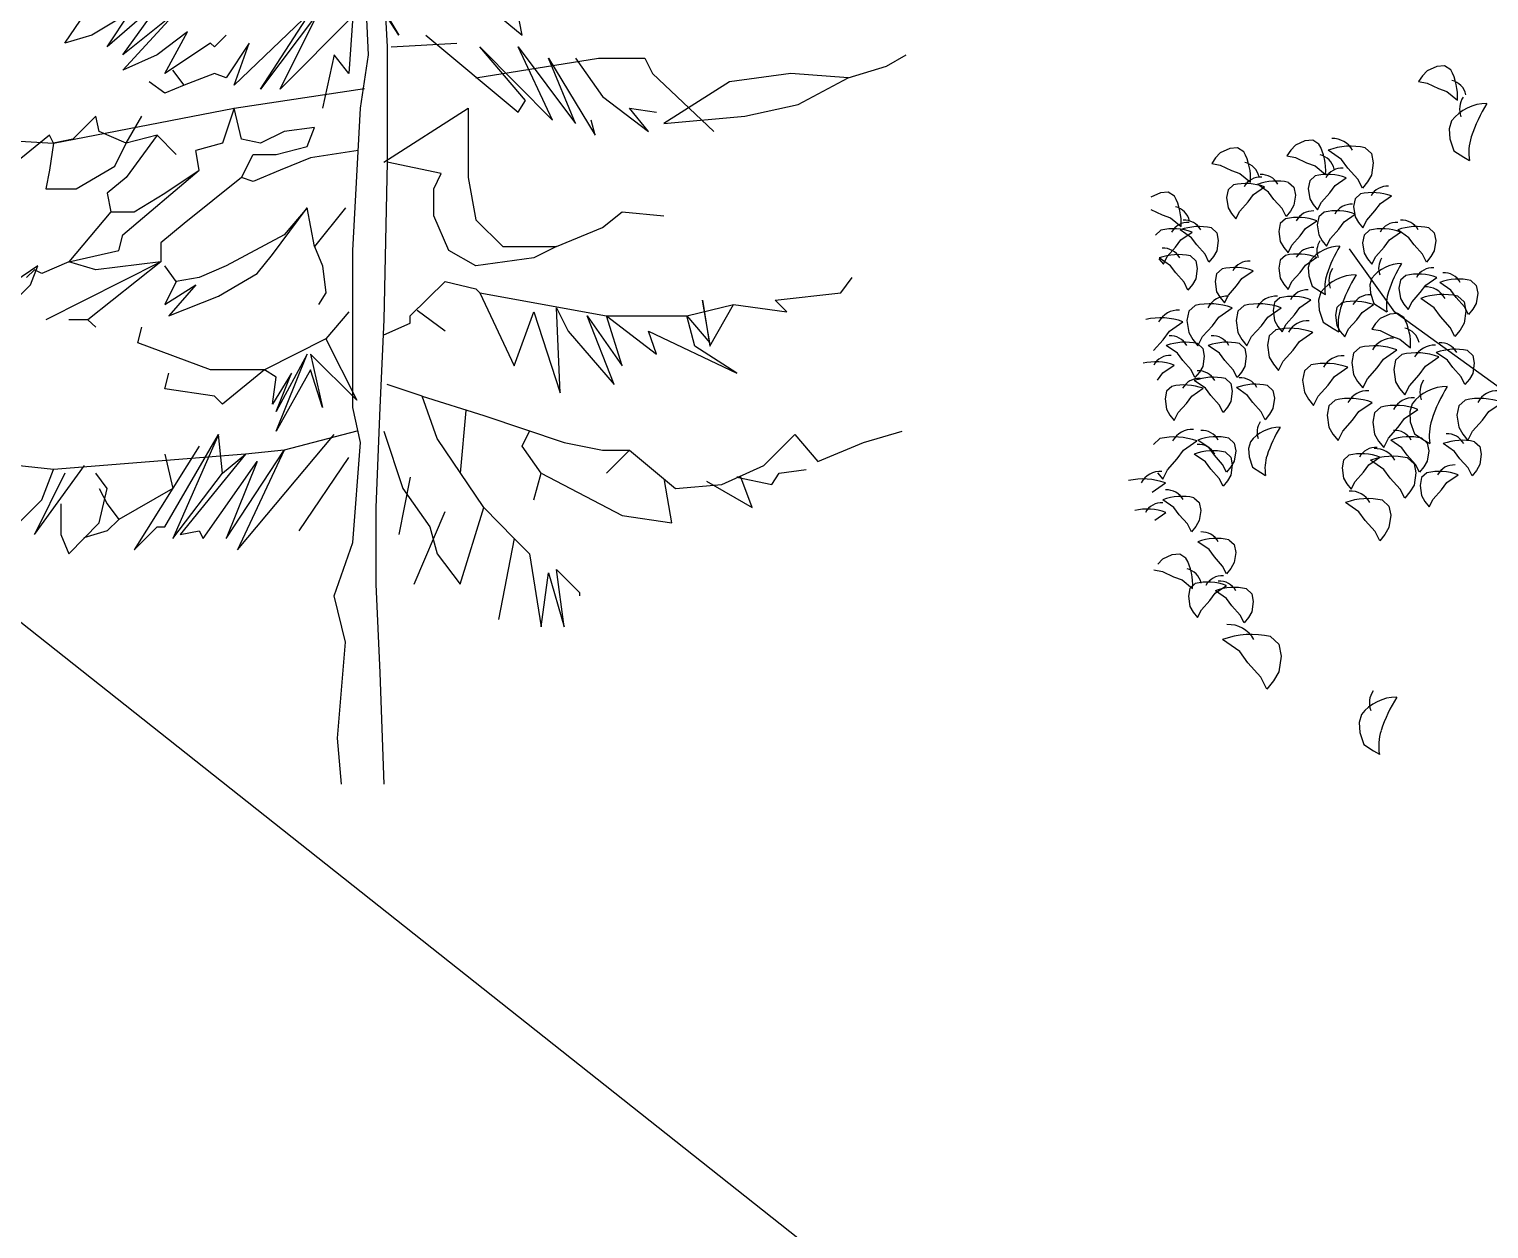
# Model space of a CAD drawing. Header units: metres. Extents: x 368 to 3789, y -155 to 1148.
# Drawn here: x 2196.92 to 2213.16, y 519.65 to 533.01 of the extents above; entities that cross this region are included whole.
import ezdxf

# ---------------------------------------------------------------- set-up
doc = ezdxf.new("R2010")
doc.units = ezdxf.units.M

# ---------------------------------------------------------------- blocks, each defined once
blk = doc.blocks.new('A$C09CF175E')
at = {"color": 74}
for p, q in [((772.9, 4423.9), (760.8, 4411.3)), ((797.3, 4434.8), (772.9, 4423.9)), ((817.7, 4436.7), (797.3, 4434.8)), ((833.6, 4426.8), (817.7, 4436.7)), ((760.8, 4411.3), (750.6, 4396.6)), ((750.6, 4396.6), (772.8, 4392.4)), ((772.8, 4392.4), (801.6, 4378.4)), ((801.6, 4378.4), (823.6, 4370.3)), ((823.6, 4370.3), (850.9, 4348)), ((835.9, 4294.8), (829.9, 4273.8)), ((829.9, 4273.8), (831.4, 4248.4)), ((432.1, 4231.7), (420, 4219.1)), ((456.5, 4242.6), (432.1, 4231.7)), ((476.9, 4244.5), (456.5, 4242.6)), ((492.8, 4234.6), (476.9, 4244.5)), ((831.4, 4248.4), (841.9, 4217.1)), ((225.6, 4199.1), (215.4, 4184.4)), ((237.7, 4211.8), (225.6, 4199.1)), ((262.1, 4222.7), (237.7, 4211.8)), ((282.5, 4224.6), (262.1, 4222.7)), ((298.4, 4214.7), (282.5, 4224.6)), ((420, 4219.1), (409.8, 4204.4)), ((409.8, 4204.4), (431.9, 4200.2)), ((431.9, 4200.2), (460.8, 4186.2)), ((551.2, 4194.8), (516.8, 4218.7)), ((567.6, 4172.4), (551.2, 4194.8)), ((612.5, 4224.7), (628.9, 4209.8)), ((628.9, 4209.8), (633.4, 4185.9)), ((841.9, 4217.1), (867.3, 4200.6)), ((867.3, 4200.6), (882.3, 4191.7)), ((215.4, 4184.4), (237.6, 4180.3)), ((237.6, 4180.3), (266.4, 4166.3)), ((266.4, 4166.3), (288.4, 4158.2)), ((288.4, 4158.2), (315.7, 4135.9)), ((460.8, 4186.2), (482.8, 4178.1)), ((482.7, 4152.4), (468.9, 4139.8)), ((482.8, 4178.1), (510.1, 4155.8)), ((593, 4144), (567.6, 4172.4)), ((628.9, 4154.5), (618.4, 4136.6)), ((633.4, 4185.9), (628.9, 4154.5)), ((257.8, 4116.4), (254.1, 4096.3)), ((271.7, 4129), (257.8, 4116.4)), ((323.3, 4103.8), (352.3, 4123.9)), ((362.6, 4110.3), (333.7, 4130.4)), ((414.2, 4135.4), (428.1, 4122.8)), ((428.1, 4122.8), (431.9, 4102.7)), ((468.9, 4139.8), (465.1, 4119.7)), ((465.1, 4119.7), (468.9, 4093.3)), ((520.5, 4108.4), (534.3, 4127.2)), ((534.3, 4127.2), (563.3, 4147.4)), ((605, 4120.1), (593, 4144)), ((618.4, 4136.6), (605, 4120.1)), ((82.7, 4108.1), (58.3, 4097.2)), ((103.1, 4110), (82.7, 4108.1)), ((119, 4100.2), (103.1, 4110)), ((254.1, 4096.3), (257.8, 4069.8)), ((288.1, 4061), (309.5, 4084.9)), ((309.5, 4084.9), (323.3, 4103.8)), ((376.5, 4091.4), (362.6, 4110.3)), ((397.9, 4067.5), (376.5, 4091.4)), ((428.1, 4076.3), (419.3, 4061.2)), ((431.9, 4102.7), (428.1, 4076.3)), ((468.9, 4093.3), (477.7, 4078.2)), ((477.7, 4078.2), (489, 4064.3)), ((489, 4064.3), (499.1, 4084.5)), ((499.1, 4084.5), (520.5, 4108.4)), ((586.1, 4093), (582.3, 4072.8)), ((599.9, 4105.5), (586.1, 4093)), ((637.7, 4061.5), (651.6, 4080.4)), ((651.6, 4080.4), (680.5, 4100.5)), ((58.2, 4065.7), (87, 4051.7)), ((87, 4051.7), (109, 4043.6)), ((109, 4043.6), (136.3, 4021.3)), ((257.8, 4069.8), (266.7, 4054.7)), ((266.7, 4054.7), (278, 4040.9)), ((278, 4040.9), (288.1, 4061)), ((406.6, 4041.2), (392.7, 4028.7)), ((407.9, 4047.4), (397.9, 4067.5)), ((419.3, 4061.2), (407.9, 4047.4)), ((492.3, 4046.1), (488.5, 4026)), ((506.2, 4058.7), (492.3, 4046.1)), ((557.8, 4033.5), (586.7, 4053.6)), ((582.3, 4072.8), (586.1, 4046.4)), ((586.1, 4046.4), (594.9, 4031.3)), ((616.3, 4037.6), (637.7, 4061.5)), ((84.1, 4011.8), (70.3, 3999.2)), ((163.1, 3992.4), (134.2, 4012.6)), ((135.7, 3986.6), (164.7, 4006.8)), ((214.7, 4017.6), (228.6, 4005)), ((228.6, 4005), (232.4, 3984.9)), ((392.7, 4028.7), (389, 4008.5)), ((389, 4008.5), (392.7, 3982.1)), ((444.4, 3997.2), (458.2, 4016.1)), ((458.2, 4016.1), (487.2, 4036.2)), ((488.5, 4026), (492.3, 3999.5)), ((522.5, 3990.7), (543.9, 4014.6)), ((543.9, 4014.6), (557.8, 4033.5)), ((594.9, 4031.3), (606.2, 4017.5)), ((606.2, 4017.5), (616.3, 4037.6)), ((623.4, 4011.8), (609.5, 3999.2)), ((675, 3986.6), (704, 4006.8)), ((725.4, 3992.4), (696.4, 4012.6)), ((777, 4017.6), (790.8, 4005)), ((790.8, 4005), (794.6, 3984.9)), ((100.5, 3943.9), (121.9, 3967.8)), ((121.9, 3967.8), (135.7, 3986.6)), ((177, 3973.6), (163.1, 3992.4)), ((198.4, 3949.7), (177, 3973.6)), ((232.4, 3984.9), (228.6, 3958.5)), ((392.7, 3982.1), (401.6, 3967)), ((401.6, 3967), (412.9, 3953.2)), ((412.9, 3953.2), (423, 3973.3)), ((423, 3973.3), (444.4, 3997.2)), ((492.3, 3999.5), (501.1, 3984.4)), ((501.1, 3984.4), (512.5, 3970.6)), ((512.5, 3970.6), (522.5, 3990.7)), ((609.5, 3999.2), (605.8, 3979.1)), ((605.8, 3979.1), (609.5, 3952.7)), ((639.8, 3943.9), (661.2, 3967.8)), ((661.2, 3967.8), (675, 3986.6)), ((739.2, 3973.6), (725.4, 3992.4)), ((760.6, 3949.7), (739.2, 3973.6)), ((794.6, 3984.9), (790.8, 3958.5)), ((79.1, 3937.6), (90.4, 3923.7)), ((108.7, 3919.9), (79.8, 3940.1)), ((90.4, 3923.7), (100.5, 3943.9)), ((160.3, 3945.1), (174.2, 3932.5)), ((174.2, 3932.5), (178, 3912.4)), ((208.4, 3929.5), (198.4, 3949.7)), ((219.8, 3943.4), (208.4, 3929.5)), ((228.6, 3958.5), (219.8, 3943.4)), ((392.7, 3934), (389, 3913.9)), ((406.6, 3946.6), (392.7, 3934)), ((458.2, 3921.4), (487.2, 3941.6)), ((470.2, 3932.6), (465.2, 3915)), ((609.5, 3952.7), (618.4, 3937.6)), ((618.4, 3937.6), (629.7, 3923.7)), ((629.7, 3923.7), (639.8, 3943.9)), ((770.7, 3929.5), (760.6, 3949.7)), ((782, 3943.4), (770.7, 3929.5)), ((790.8, 3958.5), (782, 3943.4)), ((122.6, 3901.1), (108.7, 3919.9)), ((144, 3877.2), (122.6, 3901.1)), ((178, 3912.4), (174.2, 3886)), ((228.3, 3899.2), (224.5, 3879)), ((242.1, 3911.7), (228.3, 3899.2)), ((293.7, 3886.6), (322.7, 3906.7)), ((389, 3913.9), (392.7, 3887.5)), ((423, 3878.7), (444.4, 3902.6)), ((444.4, 3902.6), (458.2, 3921.4)), ((465.2, 3915), (466.5, 3893.6)), ((466.5, 3893.6), (475.3, 3867.2)), ((629.7, 3887.8), (624.7, 3870.2)), ((717.2, 3894.7), (703.3, 3882.1)), ((768.8, 3869.5), (797.7, 3889.6)), ((154, 3857), (144, 3877.2)), ((165.4, 3870.9), (154, 3857)), ((174.2, 3886), (165.4, 3870.9)), ((224.5, 3879), (228.3, 3852.6)), ((228.3, 3852.6), (237.1, 3837.5)), ((258.5, 3843.8), (279.9, 3867.7)), ((279.9, 3867.7), (293.7, 3886.6)), ((392.7, 3887.5), (401.6, 3872.4)), ((401.6, 3872.4), (412.9, 3858.5)), ((412.9, 3858.5), (423, 3878.7)), ((475.3, 3867.2), (496.7, 3853.4)), ((498, 3851.6), (492, 3830.7)), ((496.7, 3853.4), (509.3, 3845.8)), ((624.7, 3870.2), (625.9, 3848.8)), ((703.3, 3882.1), (699.6, 3861.9)), ((699.6, 3861.9), (703.3, 3835.5)), ((733.5, 3826.7), (754.9, 3850.6)), ((754.9, 3850.6), (768.8, 3869.5)), ((834.2, 3856.5), (805.2, 3876.6)), ((848, 3837.6), (834.2, 3856.5)), ((885.8, 3881.7), (899.6, 3869.1)), ((899.6, 3869.1), (903.4, 3849)), ((172.3, 3817.1), (155.9, 3802.2)), ((237.1, 3837.5), (248.4, 3823.7)), ((248.4, 3823.7), (258.5, 3843.8)), ((299.3, 3817.1), (282.8, 3802.2)), ((377.8, 3824.5), (374, 3804.3)), ((391.6, 3837), (377.8, 3824.5)), ((443.3, 3811.9), (472.2, 3832)), ((492, 3830.7), (493.5, 3805.3)), ((553, 3824.4), (539.2, 3811.8)), ((604.7, 3799.2), (633.6, 3819.3)), ((625.9, 3848.8), (634.7, 3822.4)), ((634.7, 3822.4), (656.1, 3808.5)), ((703.3, 3835.5), (712.1, 3820.4)), ((712.1, 3820.4), (723.5, 3806.6)), ((723.5, 3806.6), (733.5, 3826.7)), ((790.4, 3811.3), (756, 3835.2)), ((869.4, 3813.7), (848, 3837.6)), ((851.7, 3841.2), (868.1, 3826.3)), ((868.1, 3826.3), (872.6, 3802.4)), ((879.5, 3793.6), (869.4, 3813.7)), ((899.6, 3822.5), (890.8, 3807.4)), ((903.4, 3849), (899.6, 3822.5)), ((106.6, 3751), (141, 3774.9)), ((155.9, 3802.2), (151.4, 3778.3)), ((151.4, 3778.3), (155.9, 3746.9)), ((217.2, 3764.8), (233.6, 3787.2)), ((233.6, 3787.2), (268, 3811.2)), ((282.8, 3802.2), (278.3, 3778.3)), ((278.3, 3778.3), (282.8, 3746.9)), ((344.1, 3764.8), (360.6, 3787.2)), ((360.6, 3787.2), (394.9, 3811.2)), ((374, 3804.3), (377.8, 3777.9)), ((377.8, 3777.9), (386.6, 3762.8)), ((408, 3769.1), (429.4, 3793)), ((429.4, 3793), (443.3, 3811.9)), ((493.5, 3805.3), (504, 3773.9)), ((539.2, 3811.8), (535.4, 3791.7)), ((535.4, 3791.7), (539.2, 3765.2)), ((569.4, 3756.4), (590.8, 3780.3)), ((590.8, 3780.3), (604.7, 3799.2)), ((651.4, 3783.4), (639.3, 3770.8)), ((675.8, 3794.3), (651.4, 3783.4)), ((656.1, 3808.5), (668.7, 3801)), ((696.1, 3796.2), (675.8, 3794.3)), ((712.1, 3786.4), (696.1, 3796.2)), ((806.8, 3788.9), (790.4, 3811.3)), ((832.3, 3760.5), (806.8, 3788.9)), ((872.6, 3802.4), (868.1, 3771)), ((890.8, 3807.4), (879.5, 3793.6)), ((90.2, 3728.6), (106.6, 3751)), ((155.9, 3746.9), (166.3, 3729)), ((191.7, 3736.4), (217.2, 3764.8)), ((282.8, 3746.9), (293.3, 3729)), ((318.7, 3736.4), (344.1, 3764.8)), ((364.4, 3738.8), (359.9, 3714.8)), ((380.9, 3753.7), (364.4, 3738.8)), ((386.6, 3762.8), (397.9, 3749)), ((397.9, 3749), (408, 3769.1)), ((442.2, 3723.8), (476.6, 3747.7)), ((504, 3773.9), (529.4, 3757.5)), ((529.4, 3757.5), (544.3, 3748.5)), ((539.2, 3765.2), (548, 3750.1)), ((548, 3750.1), (559.3, 3736.3)), ((559.3, 3736.3), (569.4, 3756.4)), ((639.3, 3770.8), (629.1, 3756.1)), ((629.1, 3756.1), (651.2, 3752)), ((651.2, 3752), (680.1, 3738)), ((680.1, 3738), (702, 3729.8)), ((844.2, 3736.6), (832.3, 3760.5)), ((857.7, 3753.1), (844.2, 3736.6)), ((868.1, 3771), (857.7, 3753.1)), ((64.8, 3700.2), (90.2, 3728.6)), ((126.9, 3693.4), (97.9, 3713.5)), ((166.3, 3729), (179.8, 3712.5)), ((178.5, 3718.6), (192.3, 3706)), ((179.8, 3712.5), (191.7, 3736.4)), ((192.3, 3706), (196.1, 3685.8)), ((235.7, 3693.4), (206.7, 3713.5)), ((287.3, 3718.6), (301.1, 3706)), ((293.3, 3729), (306.7, 3712.5)), ((301.1, 3706), (304.9, 3685.8)), ((306.7, 3712.5), (318.7, 3736.4)), ((359.9, 3714.8), (364.4, 3683.5)), ((400.3, 3673), (425.7, 3701.4)), ((425.7, 3701.4), (442.2, 3723.8)), ((598.5, 3708.4), (582.1, 3693.4)), ((659.8, 3678.5), (694.2, 3702.4)), ((702, 3729.8), (729.4, 3707.5)), ((876.7, 3700.4), (890.6, 3687.9)), ((89.4, 3642.5), (118.4, 3662.7)), ((140.7, 3674.5), (126.9, 3693.4)), ((162.1, 3650.6), (140.7, 3674.5)), ((196.1, 3685.8), (192.3, 3659.4)), ((249.5, 3674.5), (235.7, 3693.4)), ((270.9, 3650.6), (249.5, 3674.5)), ((304.9, 3685.8), (301.1, 3659.4)), ((364.4, 3683.5), (374.9, 3665.5)), ((374.9, 3665.5), (388.3, 3649.1)), ((388.3, 3649.1), (400.3, 3673)), ((471.6, 3663.1), (455.1, 3648.1)), ((582.1, 3693.4), (577.6, 3669.5)), ((577.6, 3669.5), (582.1, 3638.2)), ((643.4, 3656.1), (659.8, 3678.5)), ((690.9, 3675.3), (686.4, 3651.4)), ((707.3, 3690.3), (690.9, 3675.3)), ((768.6, 3660.4), (803, 3684.3)), ((825.1, 3675.3), (796.2, 3695.4)), ((839, 3656.4), (825.1, 3675.3)), ((890.6, 3687.9), (894.3, 3667.7)), ((894.3, 3667.7), (890.6, 3641.3)), ((75.6, 3623.7), (89.4, 3642.5)), ((172.2, 3630.5), (162.1, 3650.6)), ((183.5, 3644.3), (172.2, 3630.5)), ((192.3, 3659.4), (183.5, 3644.3)), ((251, 3627.9), (264.9, 3615.4)), ((281, 3630.5), (270.9, 3650.6)), ((292.3, 3644.3), (281, 3630.5)), ((301.1, 3659.4), (292.3, 3644.3)), ((455.1, 3648.1), (450.6, 3624.2)), ((450.6, 3624.2), (455.1, 3592.8)), ((516.4, 3610.8), (532.9, 3633.2)), ((532.9, 3633.2), (567.2, 3657.1)), ((582.1, 3638.2), (592.5, 3620.2)), ((606, 3603.8), (617.9, 3627.7)), ((617.9, 3627.7), (643.4, 3656.1)), ((686.4, 3651.4), (690.9, 3620)), ((726.8, 3609.6), (752.2, 3638)), ((752.2, 3638), (768.6, 3660.4)), ((860.4, 3632.5), (839, 3656.4)), ((870.4, 3612.4), (860.4, 3632.5)), ((881.8, 3626.2), (870.4, 3612.4)), ((890.6, 3641.3), (881.8, 3626.2)), ((98.7, 3595.4), (94.9, 3575.2)), ((112.5, 3607.9), (98.7, 3595.4)), ((164.2, 3582.8), (193.1, 3602.9)), ((199.4, 3602.8), (170.4, 3622.9)), ((213.2, 3583.9), (199.4, 3602.8)), ((264.9, 3615.4), (268.6, 3595.2)), ((268.6, 3595.2), (264.9, 3568.8)), ((308.2, 3584.6), (279.3, 3604.8)), ((359.8, 3609.8), (373.7, 3597.2)), ((373.7, 3597.2), (377.5, 3577.1)), ((455.1, 3592.8), (465.6, 3574.9)), ((491, 3582.4), (516.4, 3610.8)), ((592.5, 3620.2), (606, 3603.8)), ((690.9, 3620), (701.3, 3602.1)), ((701.3, 3602.1), (714.8, 3585.7)), ((714.8, 3585.7), (726.8, 3609.6)), ((94.9, 3575.2), (98.7, 3548.8)), ((98.7, 3548.8), (107.5, 3533.7)), ((128.9, 3540), (150.3, 3563.9)), ((150.3, 3563.9), (164.2, 3582.8)), ((234.6, 3560), (213.2, 3583.9)), ((244.7, 3539.9), (234.6, 3560)), ((256, 3553.7), (244.7, 3539.9)), ((264.9, 3568.8), (256, 3553.7)), ((322.1, 3565.8), (308.2, 3584.6)), ((343.5, 3541.9), (322.1, 3565.8)), ((373.7, 3550.7), (364.9, 3535.6)), ((377.5, 3577.1), (373.7, 3550.7)), ((465.6, 3574.9), (479, 3558.5)), ((479, 3558.5), (491, 3582.4)), ((518.6, 3557.5), (514.1, 3533.6)), ((535, 3572.5), (518.6, 3557.5)), ((596.3, 3542.6), (630.7, 3566.5)), ((652.9, 3554.3), (636.5, 3539.4)), ((714.2, 3524.4), (748.6, 3548.4)), ((733.5, 3562.8), (727.5, 3541.9)), ((854.1, 3557.5), (849.6, 3533.6)), ((870.6, 3572.5), (854.1, 3557.5)), ((931.9, 3542.6), (966.2, 3566.5)), ((107.5, 3533.7), (118.8, 3519.9)), ((118.8, 3519.9), (128.9, 3540)), ((353.5, 3521.7), (343.5, 3541.9)), ((364.9, 3535.6), (353.5, 3521.7)), ((514.1, 3533.6), (518.6, 3502.2)), ((554.5, 3491.8), (579.9, 3520.2)), ((579.9, 3520.2), (596.3, 3542.6)), ((636.5, 3539.4), (632, 3515.5)), ((632, 3515.5), (636.5, 3484.1)), ((697.8, 3502), (714.2, 3524.4)), ((727.5, 3541.9), (729, 3516.5)), ((729, 3516.5), (739.5, 3485.1)), ((849.6, 3533.6), (854.1, 3502.2)), ((890, 3491.8), (915.4, 3520.2)), ((915.4, 3520.2), (931.9, 3542.6)), ((81.6, 3472.8), (65.2, 3457.8)), ((260.1, 3473.9), (273.9, 3461.3)), ((518.6, 3502.2), (529, 3484.3)), ((529, 3484.3), (542.5, 3467.9)), ((542.5, 3467.9), (554.5, 3491.8)), ((636.5, 3484.1), (646.9, 3466.2)), ((660.4, 3449.7), (672.4, 3473.6)), ((672.4, 3473.6), (697.8, 3502)), ((739.5, 3485.1), (764.9, 3468.7)), ((758.8, 3473.9), (772.7, 3461.3)), ((854.1, 3502.2), (864.6, 3484.3)), ((864.6, 3484.3), (878, 3467.9)), ((878, 3467.9), (890, 3491.8)), ((126.5, 3420.5), (142.9, 3442.9)), ((142.9, 3442.9), (177.3, 3466.8)), ((208.5, 3448.7), (179.5, 3468.8)), ((222.3, 3429.8), (208.5, 3448.7)), ((251, 3437.6), (264.9, 3425)), ((273.9, 3461.3), (277.7, 3441.2)), ((277.7, 3441.2), (273.9, 3414.7)), ((315.7, 3464.4), (310.7, 3446.8)), ((310.7, 3446.8), (312, 3425.4)), ((646.9, 3466.2), (660.4, 3449.7)), ((707.2, 3448.7), (678.3, 3468.8)), ((721.1, 3429.8), (707.2, 3448.7)), ((764.9, 3468.7), (779.8, 3459.7)), ((772.7, 3461.3), (776.5, 3441.2)), ((776.5, 3441.2), (772.7, 3414.7)), ((843.2, 3439.7), (814.3, 3459.8)), ((857.1, 3420.8), (843.2, 3439.7)), ((894.9, 3464.8), (908.7, 3452.2)), ((908.7, 3452.2), (912.5, 3432.1)), ((101.1, 3392.1), (126.5, 3420.5)), ((199.4, 3412.5), (170.4, 3432.6)), ((213.2, 3393.6), (199.4, 3412.5)), ((243.7, 3405.9), (222.3, 3429.8)), ((253.8, 3385.8), (243.7, 3405.9)), ((265.1, 3399.7), (253.8, 3385.8)), ((264.9, 3425), (268.6, 3404.9)), ((268.6, 3404.9), (264.9, 3378.5)), ((273.9, 3414.7), (265.1, 3399.7)), ((312, 3425.4), (320.8, 3399)), ((320.8, 3399), (342.2, 3385.2)), ((556.1, 3417.4), (552.4, 3397.2)), ((552.4, 3397.2), (556.1, 3370.8)), ((570, 3429.9), (556.1, 3417.4)), ((607.8, 3385.9), (621.6, 3404.8)), ((621.6, 3404.8), (650.6, 3424.9)), ((660.8, 3393), (626.4, 3416.9)), ((742.5, 3405.9), (721.1, 3429.8)), ((722.1, 3422.8), (738.6, 3407.9)), ((738.6, 3407.9), (743, 3384)), ((752.5, 3385.8), (742.5, 3405.9)), ((763.9, 3399.7), (752.5, 3385.8)), ((772.7, 3414.7), (763.9, 3399.7)), ((878.5, 3396.9), (857.1, 3420.8)), ((888.6, 3376.8), (878.5, 3396.9)), ((908.7, 3405.7), (899.9, 3390.6)), ((912.5, 3432.1), (908.7, 3405.7)), ((75.6, 3384.6), (89.1, 3368.2)), ((89.1, 3368.2), (101.1, 3392.1)), ((234.6, 3369.7), (213.2, 3393.6)), ((244.7, 3349.6), (234.6, 3369.7)), ((256, 3363.4), (244.7, 3349.6)), ((264.9, 3378.5), (256, 3363.4)), ((342.2, 3385.2), (354.8, 3377.6)), ((556.1, 3370.8), (564.9, 3355.7)), ((576.3, 3341.9), (586.3, 3362)), ((586.3, 3362), (607.8, 3385.9)), ((677.3, 3370.6), (660.8, 3393)), ((702.7, 3342.2), (677.3, 3370.6)), ((743, 3384), (738.6, 3352.6)), ((758, 3371.8), (754.3, 3351.7)), ((771.9, 3384.4), (758, 3371.8)), ((809.7, 3340.3), (823.5, 3359.2)), ((823.5, 3359.2), (852.5, 3379.3)), ((899.9, 3390.6), (888.6, 3376.8)), ((61.3, 3334.1), (95.7, 3358)), ((564.9, 3355.7), (576.3, 3341.9)), ((714.6, 3318.3), (702.7, 3342.2)), ((728.1, 3334.7), (714.6, 3318.3)), ((738.6, 3352.6), (728.1, 3334.7)), ((754.3, 3351.7), (758, 3325.2)), ((758, 3325.2), (766.9, 3310.2)), ((788.3, 3316.4), (809.7, 3340.3)), ((117.8, 3294.7), (88.8, 3314.8)), ((131.6, 3275.8), (117.8, 3294.7)), ((169.4, 3319.8), (183.2, 3307.2)), ((183.2, 3307.2), (187, 3287.1)), ((187, 3287.1), (183.2, 3260.7)), ((596, 3283.4), (561.6, 3307.3)), ((657.3, 3313.3), (673.8, 3298.3)), ((673.8, 3298.3), (678.3, 3274.4)), ((766.9, 3310.2), (778.2, 3296.3)), ((778.2, 3296.3), (788.3, 3316.4)), ((68, 3261.6), (96.9, 3281.7)), ((153, 3251.9), (131.6, 3275.8)), ((163.1, 3231.8), (153, 3251.9)), ((183.2, 3260.7), (174.4, 3245.6)), ((612.5, 3261), (596, 3283.4)), ((637.9, 3232.6), (612.5, 3261)), ((678.3, 3274.4), (673.8, 3243.1)), ((174.4, 3245.6), (163.1, 3231.8)), ((260.1, 3211.1), (273.9, 3198.5)), ((649.8, 3208.7), (637.9, 3232.6)), ((663.3, 3225.1), (649.8, 3208.7)), ((673.8, 3243.1), (663.3, 3225.1)), ((112.6, 3171.8), (88.2, 3160.9)), ((133, 3173.7), (112.6, 3171.8)), ((148.9, 3163.8), (133, 3173.7)), ((208.5, 3185.9), (179.5, 3206)), ((222.3, 3167), (208.5, 3185.9)), ((273.9, 3198.5), (277.7, 3178.4)), ((277.7, 3178.4), (273.9, 3151.9)), ((65.9, 3133.6), (88.1, 3129.4)), ((88.2, 3160.9), (76.1, 3148.3)), ((243.7, 3143.1), (222.3, 3167)), ((253.8, 3123), (243.7, 3143.1)), ((265.1, 3136.8), (253.8, 3123)), ((273.9, 3151.9), (265.1, 3136.8)), ((88.1, 3129.4), (116.9, 3115.4)), ((116.9, 3115.4), (138.9, 3107.3)), ((138.9, 3107.3), (166.2, 3085)), ((172.7, 3098), (158.8, 3085.4)), ((158.8, 3085.4), (155.1, 3065.3)), ((155.1, 3065.3), (158.8, 3038.9)), ((210.5, 3054), (224.3, 3072.8)), ((224.3, 3072.8), (253.3, 3093)), ((253.8, 3059), (224.9, 3079.2)), ((267.7, 3040.2), (253.8, 3059)), ((305.4, 3084.2), (319.3, 3071.6)), ((319.3, 3071.6), (323, 3051.5)), ((158.8, 3038.9), (167.7, 3023.8)), ((167.7, 3023.8), (179, 3009.9)), ((179, 3009.9), (189.1, 3030.1)), ((189.1, 3030.1), (210.5, 3054)), ((289.1, 3016.3), (267.7, 3040.2)), ((319.3, 3025.1), (310.5, 3010)), ((323, 3051.5), (319.3, 3025.1)), ((299.1, 2996.1), (289.1, 3016.3)), ((310.5, 3010), (299.1, 2996.1)), ((287.8, 2921.8), (243.1, 2952.8)), ((367.5, 2960.6), (388.9, 2941.2)), ((309.2, 2892.6), (287.8, 2921.8)), ((388.9, 2941.2), (394.7, 2910.1)), ((394.7, 2910.1), (388.9, 2869.3)), ((342.3, 2855.7), (309.2, 2892.6)), ((388.9, 2869.3), (375.3, 2846)), ((357.8, 2824.6), (342.3, 2855.7)), ((375.3, 2846), (357.8, 2824.6)), ((602.7, 2759.3), (596.8, 2738.4)), ((596.8, 2738.4), (598.2, 2713)), ((598.2, 2713), (608.7, 2681.6)), ((608.7, 2681.6), (634.1, 2665.1)), ((634.1, 2665.1), (649.1, 2656.2))]:
    blk.add_line(p, q, dxfattribs=at)
at = {"color": 45}
for p, q in [((688.9, 3799.7), (571.7, 3963.8)), ((1111, 3495.1), (688.9, 3799.7))]:
    blk.add_line(p, q, dxfattribs=at)
at = {"color": 74}
for centre, radius, start, end in [((709.2, 4358.2), 142, 355.8728, 28.8905), ((825.7, 4351.6), 48.5, 12.6587, 77.3289), ((912.5, 4324.8), 56.2, 146.2055, 200.3658), ((927.1, 4224.4), 115.2, 90, 142.3456), ((1274.2, 4125.2), 407.9, 148.2926, 161.7522), ((368.4, 4166), 142, 355.8728, 28.8905), ((574.7, 4060.3), 168.7, 77.0651, 110.0828), ((529.1, 4191.2), 57.6, 28.6267, 93.2969), ((1006.8, 4213.3), 126.4, 161.7522, 189.8723), ((174, 4146.1), 142, 355.8728, 28.8905), ((484.9, 4159.3), 48.5, 12.6587, 77.3289), ((290.5, 4139.4), 48.5, 12.6587, 77.3289), ((344, 4107.2), 48.5, 28.6267, 93.2969), ((514.5, 4014), 142, 69.9172, 102.9349), ((552.9, 4124.1), 48.5, 86.7031, 151.3733), ((303.5, 3990.5), 142, 69.9172, 102.9349), ((341.9, 4100.7), 48.5, 86.7031, 151.3733), ((382.4, 3997), 142, 77.0651, 110.0828), ((670.2, 4077.3), 48.5, 86.7031, 151.3733), ((-5.4, 4031.5), 142, 355.8728, 28.8905), ((576.4, 4030.4), 48.5, 86.7031, 151.3733), ((631.7, 3967.1), 142, 69.9172, 102.9349), ((111.1, 4024.9), 48.5, 12.6587, 77.3289), ((438.4, 3902.8), 142, 69.9172, 102.9349), ((476.8, 4013), 48.5, 86.7031, 151.3733), ((538, 3920.2), 142, 69.9172, 102.9349), ((115.9, 3873.4), 142, 69.9172, 102.9349), ((154.3, 3983.6), 48.5, 86.7031, 151.3733), ((182.9, 3879.2), 142, 77.0651, 110.0828), ((144.5, 3989.4), 48.5, 28.6267, 93.2969), ((655.2, 3873.4), 142, 69.9172, 102.9349), ((693.6, 3983.6), 48.5, 86.7031, 151.3733), ((745.2, 3879.2), 142, 77.0651, 110.0828), ((706.7, 3989.4), 48.5, 28.6267, 93.2969), ((90.1, 3916.9), 48.5, 28.6267, 93.2969), ((476.8, 3918.4), 48.5, 86.7031, 151.3733), ((547, 3873.4), 97, 90, 142.3456), ((534.7, 3957.9), 47.3, 146.2055, 200.3658), ((839.2, 3789.8), 343.4, 148.2926, 161.7522), ((128.5, 3806.7), 142, 77.0651, 110.0828), ((312.4, 3883.5), 48.5, 86.7031, 151.3733), ((438.4, 3808.2), 142, 69.9172, 102.9349), ((706.5, 3828.5), 97, 90, 142.3456), ((694.2, 3913.1), 47.3, 146.2055, 200.3658), ((998.7, 3745), 343.4, 148.2926, 161.7522), ((273.9, 3773.3), 142, 69.9172, 102.9349), ((589.2, 3781.2), 115.2, 90, 142.3456), ((614.1, 3864.1), 106.4, 161.7522, 189.8723), ((574.6, 3881.6), 56.2, 146.2055, 200.3658), ((936.2, 3682.1), 407.9, 148.2926, 161.7522), ((749, 3756.2), 142, 69.9172, 102.9349), ((787.4, 3866.4), 48.5, 86.7031, 151.3733), ((815.6, 3853.4), 48.5, 28.6267, 93.2969), ((461.9, 3808.8), 48.5, 86.7031, 151.3733), ((773.6, 3819.2), 106.4, 161.7522, 189.8723), ((768.3, 3807.7), 57.6, 28.6267, 93.2969), ((854, 3743.2), 142, 77.0651, 110.0828), ((210.1, 3652.7), 168.7, 69.9172, 102.9349), ((255.7, 3783.6), 57.6, 86.7031, 151.3733), ((337, 3652.7), 168.7, 69.9172, 102.9349), ((382.7, 3783.6), 57.6, 86.7031, 151.3733), ((423.4, 3698.6), 142, 69.9172, 102.9349), ((584.8, 3685.9), 142, 69.9172, 102.9349), ((623.3, 3796.1), 48.5, 86.7031, 151.3733), ((813.9, 3676.8), 168.7, 77.0651, 110.0828), ((83.1, 3616.5), 168.7, 69.9172, 102.9349), ((128.8, 3747.3), 57.6, 86.7031, 151.3733), ((464.3, 3720.1), 57.6, 86.7031, 151.3733), ((668.9, 3770.2), 126.4, 161.7522, 189.8723), ((587.7, 3717.8), 142, 355.8728, 28.8905), ((108.2, 3690.3), 48.5, 28.6267, 93.2969), ((217.1, 3690.3), 48.5, 28.6267, 93.2969), ((418.6, 3589.3), 168.7, 69.9172, 102.9349), ((704.2, 3711.1), 48.5, 12.6587, 77.3289), ((146.7, 3580.1), 142, 77.0651, 110.0828), ((255.5, 3580.1), 142, 77.0651, 110.0828), ((636.3, 3544), 168.7, 69.9172, 102.9349), ((681.9, 3674.8), 57.6, 86.7031, 151.3733), ((790.7, 3656.7), 57.6, 86.7031, 151.3733), ((844.9, 3562), 142, 77.0651, 110.0828), ((806.5, 3672.2), 48.5, 28.6267, 93.2969), ((69.6, 3529.3), 142, 69.9172, 102.9349), ((108, 3639.5), 48.5, 86.7031, 151.3733), ((509.3, 3498.7), 168.7, 69.9172, 102.9349), ((555, 3629.5), 57.6, 86.7031, 151.3733), ((745.1, 3525.8), 168.7, 69.9172, 102.9349), ((182.8, 3579.7), 48.5, 86.7031, 151.3733), ((219.2, 3489.5), 142, 77.0651, 110.0828), ((180.8, 3599.7), 48.5, 28.6267, 93.2969), ((289.6, 3581.6), 48.5, 28.6267, 93.2969), ((810.1, 3592.8), 56.2, 146.2055, 200.3658), ((144.3, 3469.5), 142, 69.9172, 102.9349), ((328, 3471.4), 142, 77.0651, 110.0828), ((618.4, 3538.9), 57.6, 86.7031, 151.3733), ((824.7, 3492.4), 115.2, 90, 142.3456), ((1171.7, 3393.2), 407.9, 148.2926, 161.7522), ((954, 3538.9), 57.6, 86.7031, 151.3733), ((572.8, 3408), 168.7, 69.9172, 102.9349), ((690.7, 3389.9), 168.7, 69.9172, 102.9349), ((736.3, 3520.8), 57.6, 86.7031, 151.3733), ((908.3, 3408), 168.7, 69.9172, 102.9349), ((380.2, 3489.7), 47.3, 146.2055, 200.3658), ((904.4, 3481.4), 126.4, 161.7522, 189.8723), ((119.4, 3308.3), 168.7, 69.9172, 102.9349), ((165, 3439.2), 57.6, 86.7031, 151.3733), ((228.3, 3335.4), 142, 77.0651, 110.0828), ((189.9, 3445.6), 48.5, 28.6267, 93.2969), ((392.5, 3405.2), 97, 90, 142.3456), ((684.7, 3321.7), 343.4, 148.2926, 161.7522), ((727, 3335.4), 142, 77.0651, 110.0828), ((688.6, 3445.6), 48.5, 28.6267, 93.2969), ((824.6, 3436.6), 48.5, 28.6267, 93.2969), ((219.2, 3299.2), 142, 77.0651, 110.0828), ((180.8, 3409.4), 48.5, 28.6267, 93.2969), ((640.2, 3401.7), 48.5, 86.7031, 151.3733), ((638.7, 3389.3), 57.6, 28.6267, 93.2969), ((863.1, 3326.4), 142, 77.0651, 110.0828), ((459.6, 3395.9), 106.4, 161.7522, 189.8723), ((601.8, 3291.5), 142, 69.9172, 102.9349), ((684.3, 3258.4), 168.7, 77.0651, 110.0828), ((842.1, 3356.1), 48.5, 86.7031, 151.3733), ((37.8, 3199.6), 168.7, 69.9172, 102.9349), ((83.4, 3330.5), 57.6, 86.7031, 151.3733), ((803.7, 3245.9), 142, 69.9172, 102.9349), ((137.6, 3181.4), 142, 77.0651, 110.0828), ((99.2, 3291.6), 48.5, 28.6267, 93.2969), ((573.9, 3279.7), 57.6, 28.6267, 93.2969), ((48.2, 3148.3), 142, 69.9172, 102.9349), ((86.6, 3258.5), 48.5, 86.7031, 151.3733), ((619.6, 3148.9), 168.7, 77.0651, 110.0828), ((228.3, 3072.6), 142, 77.0651, 110.0828), ((189.9, 3182.8), 48.5, 28.6267, 93.2969), ((24.5, 3095.2), 142, 355.8728, 28.8905), ((141, 3088.5), 48.5, 12.6587, 77.3289), ((204.5, 2959.6), 142, 69.9172, 102.9349), ((242.9, 3069.7), 48.5, 86.7031, 151.3733), ((235.2, 3056), 48.5, 28.6267, 93.2969), ((273.6, 2945.8), 142, 77.0651, 110.0828), ((259.1, 2917), 74.8, 28.6267, 93.2969), ((318.4, 2746.9), 219.3, 77.0651, 110.0828), ((693.9, 2688.9), 115.2, 90, 142.3456), ((679.3, 2789.3), 56.2, 146.2055, 200.3658), ((1041, 2589.7), 407.9, 148.2926, 161.7522), ((773.6, 2677.8), 126.4, 161.7522, 189.8723)]:
    blk.add_arc(centre, radius, start, end, dxfattribs=at)
blk = doc.blocks.new('A$C71F4654B')
at = {"color": 10}
for p, q in [((1833.4, 2522.1), (1819.5, 2841.6)), ((1898.8, 2549.9), (1898.8, 2151.1)), ((1805.8, 2337.6), (1833.4, 2522.1)), ((1780, 1845.5), (1805.8, 2337.6)), ((1898.8, 2151.1), (1886.9, 1605.4)), ((1780, 1301.8), (1780, 1845.5)), ((1766.1, 1633.1), (1686.7, 1539.9)), ((1886.9, 1605.4), (1873.1, 1301.8)), ((1686.7, 1539.9), (1793.9, 1327.5)), ((1805.8, 1180.7), (1780, 1301.8)), ((1873.1, 1301.8), (1859.2, 956.5)), ((1780, 835.4), (1805.8, 1180.7)), ((1859.2, 956.5), (1859.2, 690.6)), ((1714.5, 650.9), (1780, 835.4)), ((1859.2, 690.6), (1873.1, 385)), ((1754.2, 490.1), (1714.5, 650.9)), ((1726.4, 158.8), (1754.2, 490.1)), ((1873.1, 385), (1886.9, 0)), ((1740.3, 0), (1726.4, 158.8))]:
    blk.add_line(p, q, dxfattribs=at)
at = {"color": 3}
for p, q in [((1938.5, 2589.6), (1819.5, 2774.2)), ((1886.9, 2748.4), (1898.8, 2549.9)), ((2365.2, 2589.6), (2337.4, 2734.5)), ((1129.1, 2722.6), (930.7, 2549.9)), ((984.3, 2522.1), (1129.1, 2722.6)), ((1859.2, 2722.6), (1938.5, 2589.6)), ((2204.4, 2722.6), (2365.2, 2589.6)), ((783.8, 2561.8), (837.4, 2641.2)), ((1010, 2669), (877.1, 2589.6)), ((930.7, 2549.9), (1010, 2669)), ((984.3, 2468.6), (1168.8, 2669)), ((1168.8, 2669), (984.3, 2522.1)), ((1633.1, 2669), (1369.2, 2417)), ((1660.9, 2669), (1460.5, 2403.1)), ((1460.5, 2403.1), (1633.1, 2669)), ((1528, 2403.1), (1660.9, 2669)), ((1780, 2655.1), (1528, 2403.1)), ((1780, 2655.1), (1766.1, 2456.7)), ((877.1, 2589.6), (783.8, 2561.8)), ((1208.5, 2601.5), (1103.3, 2522.1)), ((1129.1, 2456.7), (1208.5, 2601.5)), ((1341.4, 2589.6), (1301.8, 2549.9)), ((2031.8, 2589.6), (2351.3, 2323.7)), ((1287.9, 2561.8), (1129.1, 2456.7)), ((1301.8, 2549.9), (1287.9, 2561.8)), ((1420.8, 2561.8), (1341.4, 2442.8)), ((1369.2, 2417), (1420.8, 2561.8)), ((1912.7, 2549.9), (2139, 2561.8)), ((2377.1, 2363.4), (2218.3, 2549.9)), ((2218.3, 2549.9), (2470.3, 2295.9)), ((2470.3, 2295.9), (2351.3, 2549.9)), ((2351.3, 2549.9), (2549.7, 2284)), ((1103.3, 2522.1), (984.3, 2468.6)), ((1714.5, 2522.1), (1674.8, 2337.6)), ((1766.1, 2456.7), (1714.5, 2522.1)), ((2204.4, 2442.8), (2629.1, 2510.2)), ((2549.7, 2284), (2456.5, 2510.2)), ((2456.5, 2510.2), (2617.2, 2244.3)), ((2549.7, 2510.2), (2643, 2377.3)), ((2629.1, 2510.2), (2789.8, 2510.2)), ((2789.8, 2510.2), (2815.6, 2456.7)), ((3492.3, 2442.8), (3625.3, 2482.5)), ((3625.3, 2482.5), (3692.7, 2522.1)), ((1129.1, 2389.2), (1075.5, 2428.9)), ((1196.6, 2417), (1156.9, 2468.6)), ((1301.8, 2456.7), (1196.6, 2417)), ((1341.4, 2442.8), (1301.8, 2456.7)), ((2815.6, 2456.7), (3028, 2256.2)), ((3081.5, 2428.9), (2855.3, 2284)), ((3293.9, 2456.7), (3081.5, 2428.9)), ((3492.3, 2442.8), (3293.9, 2456.7)), ((3319.7, 2349.5), (3492.3, 2442.8)), ((1196.6, 2417), (1129.1, 2389.2)), ((1369.2, 2337.6), (1819.5, 2405.1)), ((2643, 2377.3), (2801.7, 2256.2)), ((744.1, 2216.5), (1369.2, 2337.6)), ((1369.2, 2337.6), (1329.5, 2216.5)), ((1395, 2230.4), (1369.2, 2337.6)), ((1886.9, 2151.1), (2178.6, 2337.6)), ((2178.6, 2337.6), (2178.6, 2097.5)), ((2351.3, 2323.7), (2377.1, 2363.4)), ((2801.7, 2256.2), (2736.3, 2337.6)), ((2736.3, 2337.6), (2829.5, 2323.7)), ((3135.1, 2309.8), (3319.7, 2349.5)), ((891, 2309.8), (811.6, 2230.4)), ((902.9, 2256.2), (891, 2309.8)), ((996.2, 2216.5), (1049.7, 2309.8)), ((2617.2, 2244.3), (2603.3, 2295.9)), ((2855.3, 2284), (3135.1, 2309.8)), ((252, 2244.3), (744.1, 2216.5)), ((730.3, 2244.3), (452.4, 2018.1)), ((744.1, 2216.5), (730.3, 2244.3)), ((811.6, 2230.4), (744.1, 2216.5)), ((996.2, 2216.5), (902.9, 2256.2)), ((1103.3, 2244.3), (996.2, 2097.5)), ((1103.3, 2244.3), (996.2, 2216.5)), ((1168.8, 2176.9), (1103.3, 2244.3)), ((1460.5, 2216.5), (1395, 2230.4)), ((1541.9, 2256.2), (1460.5, 2216.5)), ((1647, 2270.1), (1541.9, 2256.2)), ((1621.2, 2204.6), (1647, 2270.1)), ((744.1, 2216.5), (730.3, 2123.3)), ((956.5, 2137.2), (996.2, 2216.5)), ((1329.5, 2216.5), (1236.3, 2190.8)), ((1248.2, 2123.3), (1236.3, 2190.8)), ((1395, 2097.5), (1434.7, 2176.9)), ((1434.7, 2176.9), (1514.1, 2176.9)), ((1514.1, 2176.9), (1621.2, 2204.6)), ((1797.8, 2190.8), (1633.1, 2165)), ((730.3, 2123.3), (718.3, 2057.8)), ((823.5, 2057.8), (956.5, 2137.2)), ((984.3, 1899), (1248.2, 2123.3)), ((1129.1, 2043.9), (1248.2, 2123.3)), ((1528, 2123.3), (1434.7, 2083.6)), ((1633.1, 2165), (1528, 2123.3)), ((2085.4, 2111.4), (1898.8, 2151.1)), ((996.2, 2097.5), (930.7, 2043.9)), ((1395, 2097.5), (1196.6, 1938.7)), ((1434.7, 2083.6), (1395, 2097.5)), ((2059.6, 2057.8), (2085.4, 2111.4)), ((2178.6, 2097.5), (2204.4, 1950.6)), ((718.3, 2057.8), (823.5, 2057.8)), ((930.7, 2043.9), (942.6, 1978.4)), ((1023.9, 1978.4), (1129.1, 2043.9)), ((2059.6, 1964.5), (2059.6, 2057.8)), ((942.6, 1978.4), (797.7, 1805.8)), ((942.6, 1978.4), (1023.9, 1978.4)), ((1502.2, 1831.6), (1621.2, 1992.3)), ((1621.2, 1992.3), (1541.9, 1899)), ((1647, 1859.4), (1621.2, 1992.3)), ((1754.2, 1992.3), (1647, 1859.4)), ((2643, 1924.8), (2710.5, 1978.4)), ((2710.5, 1978.4), (2855.3, 1964.5)), ((1196.6, 1938.7), (1115.2, 1871.3)), ((2111.2, 1845.5), (2059.6, 1964.5)), ((2204.4, 1950.6), (2297.7, 1859.4)), ((2484.2, 1859.4), (2643, 1924.8)), ((970.4, 1845.5), (984.3, 1899)), ((1115.2, 1871.3), (1115.2, 1805.8)), ((1541.9, 1899), (1341.4, 1791.9)), ((797.7, 1805.8), (970.4, 1845.5)), ((1448.6, 1766.1), (1502.2, 1831.6)), ((2204.4, 1791.9), (2111.2, 1845.5)), ((2404.9, 1819.7), (2204.4, 1791.9)), ((2297.7, 1859.4), (2484.2, 1859.4)), ((2484.2, 1859.4), (2404.9, 1819.7)), ((690.6, 1791.9), (611.2, 1738.3)), ((678.7, 1778), (650.9, 1752.2)), ((664.8, 1726.4), (690.6, 1791.9)), ((704.5, 1766.1), (678.7, 1778)), ((797.7, 1805.8), (704.5, 1766.1)), ((1115.2, 1805.8), (718.3, 1605.4)), ((891, 1778), (797.7, 1805.8)), ((1115.2, 1805.8), (863.2, 1605.4)), ((1115.2, 1805.8), (891, 1778)), ((1168.8, 1738.3), (1129.1, 1791.9)), ((1341.4, 1791.9), (1248.2, 1752.2)), ((1674.8, 1791.9), (1686.7, 1698.6)), ((585.4, 1647), (664.8, 1726.4)), ((1168.8, 1738.3), (1129.1, 1658.9)), ((1129.1, 1658.9), (1236.3, 1726.4)), ((1236.3, 1726.4), (1143, 1619.3)), ((1248.2, 1752.2), (1168.8, 1738.3)), ((1315.6, 1686.7), (1448.6, 1766.1)), ((1978.2, 1619.3), (2099.3, 1738.3)), ((2099.3, 1738.3), (2204.4, 1712.5)), ((3466.5, 1698.6), (3506.2, 1752.2)), ((1143, 1619.3), (1315.6, 1686.7)), ((1686.7, 1698.6), (1660.9, 1658.9)), ((2204.4, 1712.5), (2218.3, 1698.6)), ((2218.3, 1698.6), (2337.4, 1446.6)), ((2218.3, 1698.6), (2656.9, 1619.3)), ((3014.1, 1526), (2988.3, 1672.8)), ((2988.3, 1672.8), (3014.1, 1514.1)), ((3240.3, 1672.8), (3466.5, 1698.6)), ((3280, 1633.1), (3240.3, 1672.8)), ((1978.2, 1593.5), (1978.2, 1619.3)), ((2099.3, 1565.7), (2002, 1637.1)), ((2337.4, 1446.6), (2404.9, 1633.1)), ((2404.9, 1633.1), (2496.1, 1353.3)), ((2496.1, 1353.3), (2484.2, 1647)), ((2484.2, 1647), (2523.9, 1565.7)), ((2589.4, 1619.3), (2710.5, 1446.6)), ((2682.7, 1381.1), (2589.4, 1619.3)), ((2710.5, 1446.6), (2656.9, 1619.3)), ((2656.9, 1619.3), (2829.5, 1486.3)), ((2656.9, 1619.3), (2934.7, 1619.3)), ((2934.7, 1619.3), (3095.4, 1658.9)), ((2962.5, 1514.1), (2934.7, 1619.3)), ((2934.7, 1619.3), (3014.1, 1526)), ((3014.1, 1514.1), (3095.4, 1658.9)), ((3095.4, 1658.9), (3280, 1633.1)), ((863.2, 1605.4), (797.7, 1605.4)), ((891, 1579.6), (863.2, 1605.4)), ((1035.8, 1526), (1049.7, 1579.6)), ((1886.9, 1553.8), (1978.2, 1593.5)), ((2523.9, 1565.7), (2682.7, 1381.1)), ((2829.5, 1486.3), (2801.7, 1565.7)), ((2801.7, 1565.7), (3107.3, 1420.8)), ((1287.9, 1432.7), (1035.8, 1526)), ((1686.7, 1539.9), (1474.4, 1432.7)), ((1514.1, 1220.4), (1621.2, 1486.3)), ((1621.2, 1486.3), (1514.1, 1287.9)), ((1793.9, 1327.5), (1633.1, 1486.3)), ((1633.1, 1486.3), (1674.8, 1301.8)), ((3107.3, 1420.8), (2962.5, 1514.1)), ((1129.1, 1367.2), (1143, 1420.8)), ((1474.4, 1432.7), (1287.9, 1432.7)), ((1474.4, 1432.7), (1329.5, 1313.7)), ((1514.1, 1406.9), (1474.4, 1432.7)), ((1567.7, 1420.8), (1502.2, 1313.7)), ((1633.1, 1432.7), (1514.1, 1220.4)), ((1514.1, 1287.9), (1567.7, 1420.8)), ((1674.8, 1301.8), (1633.1, 1432.7)), ((1301.8, 1341.4), (1129.1, 1367.2)), ((1502.2, 1313.7), (1514.1, 1406.9)), ((2019.9, 1341.4), (1898.8, 1381.1)), ((1329.5, 1313.7), (1301.8, 1341.4)), ((2019.9, 1341.4), (2232.2, 1274)), ((2071.5, 1194.6), (2019.9, 1341.4)), ((2170.7, 1291.8), (2150.9, 1075.5)), ((2232.2, 1274), (2510, 1180.7)), ((1793.9, 1220.4), (1541.9, 1154.9)), ((1886.9, 1220.4), (1952.4, 1022)), ((2365.2, 1168.8), (2391, 1220.4)), ((3545.9, 1180.7), (3678.8, 1220.4)), ((1248.2, 1168.8), (1023.9, 809.6)), ((1129.1, 889), (1315.6, 1208.5)), ((1315.6, 1208.5), (1156.9, 849.3)), ((1329.5, 1075.5), (1315.6, 1208.5)), ((1381.1, 809.6), (1714.5, 1208.5)), ((2232.2, 956.5), (2071.5, 1194.6)), ((2430.7, 1075.5), (2365.2, 1168.8)), ((2510, 1180.7), (2643, 1154.9)), ((3200.6, 1101.3), (3307.8, 1208.5)), ((3307.8, 1208.5), (3387.1, 1115.2)), ((3387.1, 1115.2), (3545.9, 1180.7)), ((744.1, 1087.4), (359.2, 1129.1)), ((1408.9, 1141), (744.1, 1087.4)), ((1129.1, 1141), (1156.9, 1022)), ((1408.9, 1141), (1182.7, 863.2)), ((1262.1, 849.3), (1448.6, 1115.2)), ((1329.5, 1075.5), (1408.9, 1141)), ((1341.4, 849.3), (1541.9, 1154.9)), ((1448.6, 1115.2), (1341.4, 849.3)), ((1541.9, 1154.9), (1381.1, 809.6)), ((1541.9, 1154.9), (1408.9, 1141)), ((1593.5, 875.1), (1766.1, 1129.1)), ((2643, 1154.9), (2736.3, 1154.9)), ((2736.3, 1154.9), (2656.9, 1075.5)), ((2736.3, 1154.9), (2895, 1022)), ((678.7, 863.2), (851.3, 1101.3)), ((783.8, 1075.5), (678.7, 863.2)), ((704.5, 982.3), (744.1, 1087.4)), ((930.7, 1022), (891, 1075.5)), ((1156.9, 849.3), (1329.5, 1075.5)), ((1978.2, 1061.6), (1938.5, 863.2)), ((2404.9, 982.3), (2430.7, 1075.5)), ((2430.7, 1075.5), (2710.5, 928.7)), ((3055.7, 1035.8), (3200.6, 1101.3)), ((3121.2, 1061.6), (3107.3, 1061.6)), ((3107.3, 1061.6), (3228.4, 1035.8)), ((3160.9, 956.5), (3121.2, 1061.6)), ((3228.4, 1035.8), (3254.2, 1075.5)), ((3254.2, 1075.5), (3347.4, 1087.4)), ((902.9, 902.9), (930.7, 1022)), ((902.9, 1022), (930.7, 968.4)), ((1156.9, 1022), (970.4, 914.8)), ((1952.4, 1022), (2045.7, 889)), ((2883.1, 902.9), (2857.3, 1049.7)), ((2895, 1022), (3055.7, 1035.8)), ((3002.2, 1047.8), (3160.9, 956.5)), ((611.2, 889), (704.5, 982.3)), ((769.9, 968.4), (769.9, 863.2)), ((930.7, 968.4), (970.4, 914.8)), ((970.4, 914.8), (930.7, 875.1)), ((1992.1, 690.6), (2099.3, 942.6)), ((2150.9, 690.6), (2232.2, 956.5)), ((2232.2, 956.5), (2337.4, 849.3)), ((2710.5, 928.7), (2883.1, 902.9)), ((769.9, 863.2), (797.7, 795.7)), ((797.7, 795.7), (902.9, 902.9)), ((930.7, 875.1), (849.3, 851.3)), ((1023.9, 809.6), (1103.3, 889)), ((1103.3, 889), (1129.1, 889)), ((1182.7, 863.2), (1248.2, 875.1)), ((1248.2, 875.1), (1262.1, 849.3)), ((2045.7, 889), (2071.5, 795.7)), ((2337.4, 849.3), (2283.8, 569.5)), ((2337.4, 849.3), (2391, 795.7)), ((2071.5, 795.7), (2150.9, 690.6)), ((2391, 795.7), (2430.7, 543.7)), ((2430.7, 543.7), (2456.5, 730.3)), ((2456.5, 730.3), (2510, 543.7)), ((2510, 543.7), (2484.2, 742.2)), ((2484.2, 742.2), (2563.6, 662.8)), ((2563.6, 662.8), (2563.6, 650.9))]:
    blk.add_line(p, q, dxfattribs=at)
at = {"color": 11}
blk.add_line((1647, 1859.4), (1674.8, 1791.9), dxfattribs=at)

msp = doc.modelspace()

# ---------------------------------------------------------------- linework, layer by layer
at = {"elevation": 845.657}
msp.add_lwpolyline([(2137.851, 573.147), (2223.641, 505.152), (2283.667, 538.997)], dxfattribs=at)

# ---------------------------------------------------------------- block references
for name, p, xscale, yscale, zscale in [('A$C09CF175E', (2209.151, 513.503), 0.00430364964322203, 0.00430364964322203, 0.00430364964322203), ('A$C71F4654B', (2194.793, 524.604), 0.003218393350110997, 0.003218393350110997, 0.003218393350110997)]:
    msp.add_blockref(name, p, dxfattribs=dict(xscale=xscale, yscale=yscale, zscale=zscale))

doc.saveas('drawing.dxf')
